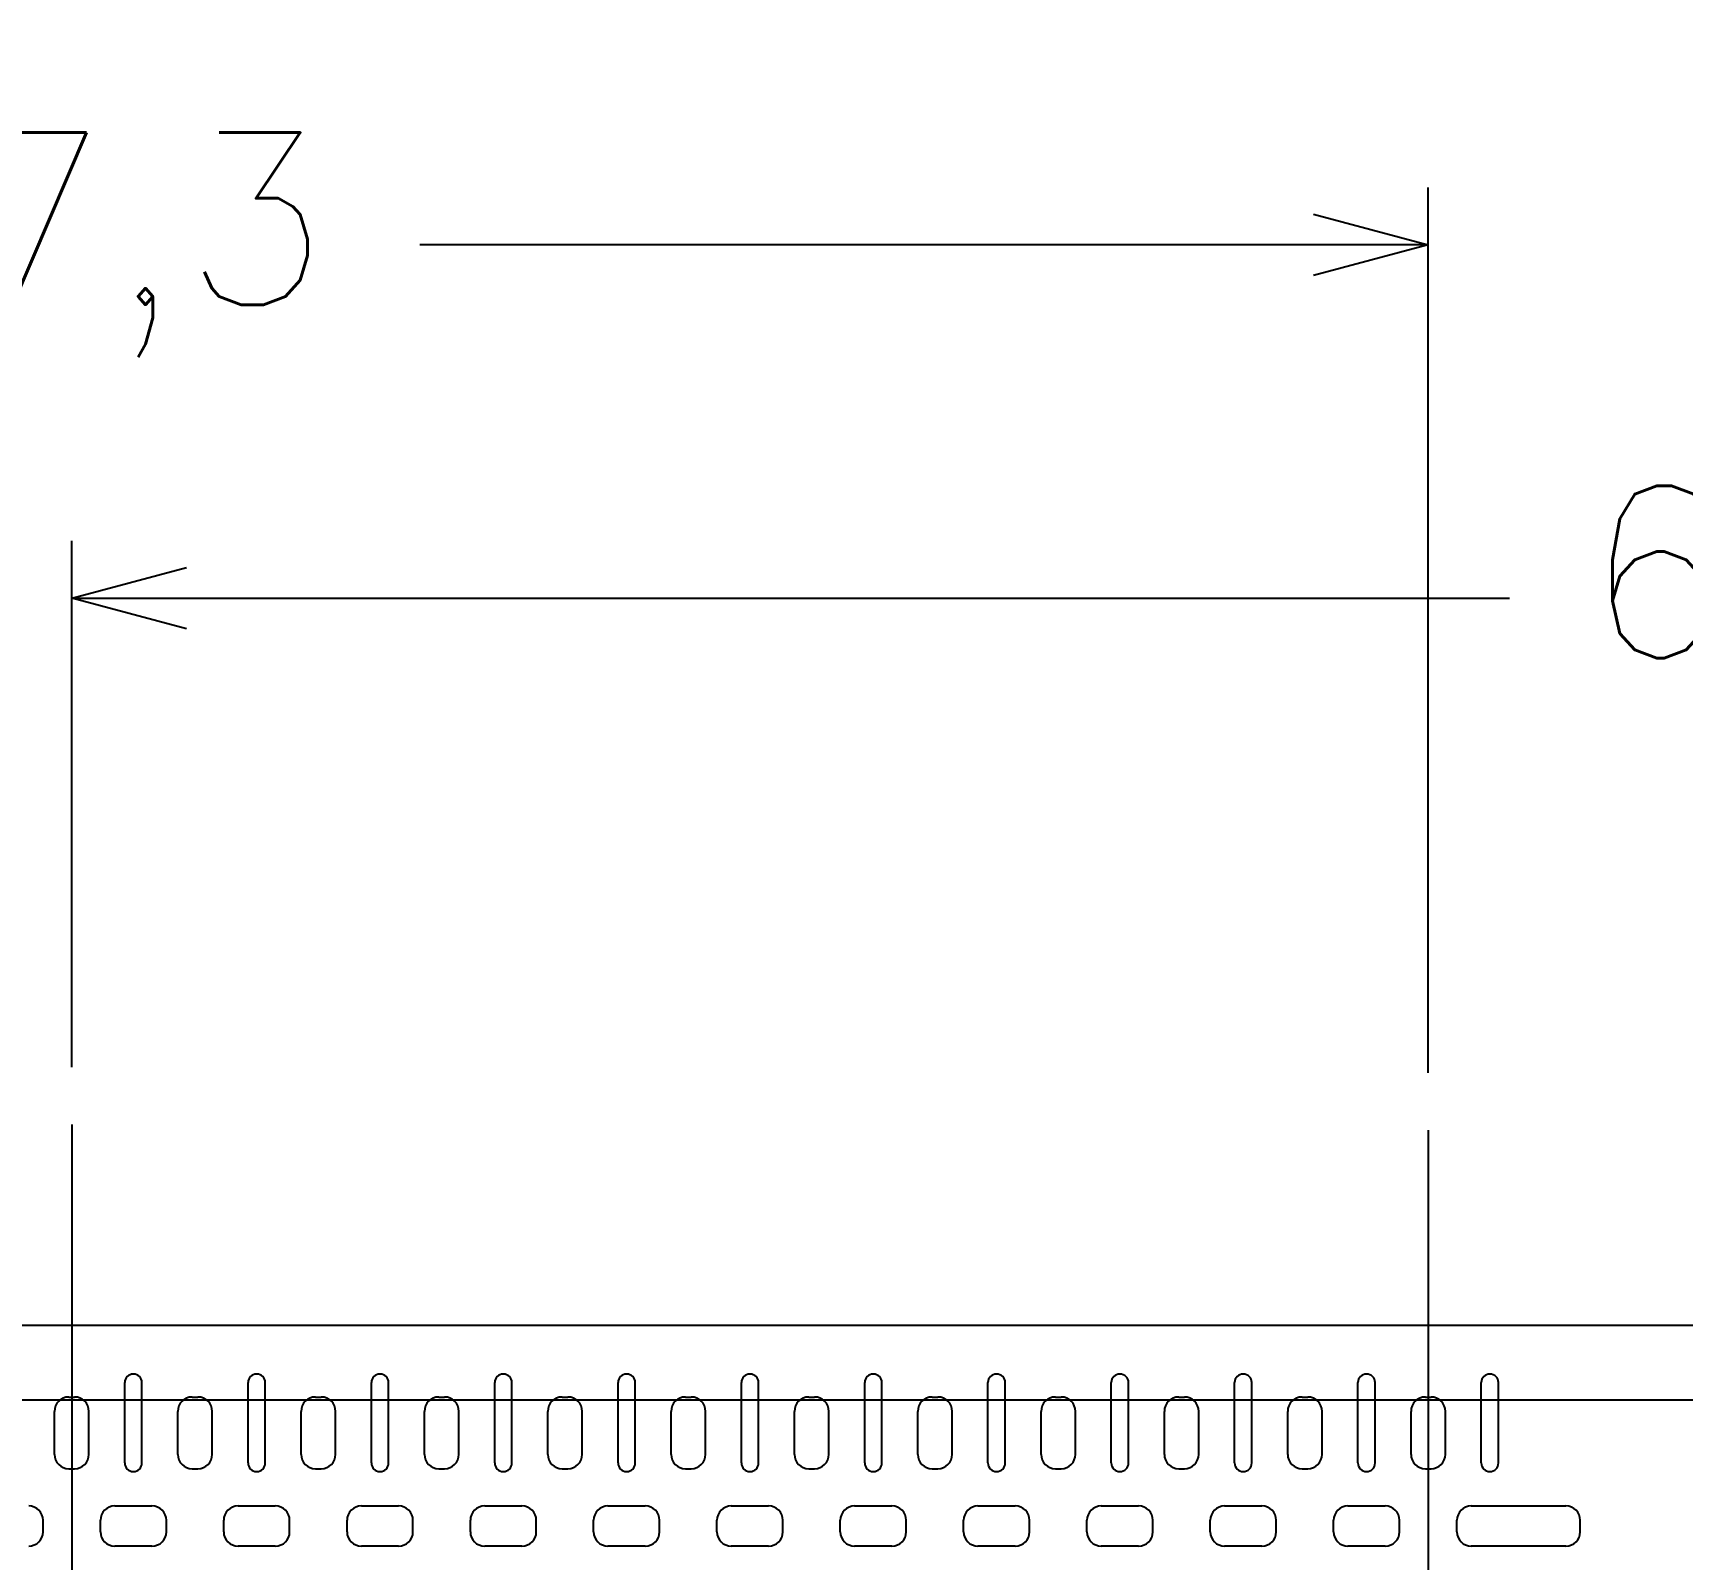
# Model space of a CAD drawing. Header units: millimetres. Extents: x -992 to 1678, y 98 to 1000.
# Drawn here: x -873.17 to -844.42, y 913.04 to 939.65 of the extents above; entities that cross this region are included whole.
import ezdxf

# ---------------------------------------------------------------- set-up
doc = ezdxf.new("R2010")
doc.units = ezdxf.units.MM
doc.header["$PDMODE"] = 3
doc.header["$PDSIZE"] = -1
doc.linetypes.add('CENTER', pattern=[10.16, 6.35, -1.27, 1.27, -1.27])
doc.layers.get('DEFPOINTS').update_dxf_attribs({"color": 10})
for name, color, linetype in [('1', 3, 'Continuous'), ('CEN', 8, 'CENTER'), ('DIM', 7, 'Continuous')]:
    doc.layers.add(name, color=color, linetype=linetype)
doc.styles.add('SIMPLEX', font='simplex')
doc.styles.get("Standard").update_dxf_attribs({"font": 'txt.shx', "bigfont": 'chineset.shx'})
doc.dimstyles.new('ISO-25', dxfattribs={"dimtxt": 2.5, "dimasz": 2.5, "dimexe": 1.25, "dimexo": 0.625, "dimtad": 1, "dimtxsty": 'Standard', "dimcen": 2.5, "dimadec": 0, "dimazin": 0, "dimtfac": 1, "dimtmove": 0, "dimatfit": 3, "dimfxl": 0, "dimarcsym": 0})

# ---------------------------------------------------------------- blocks, each defined once
blk = doc.blocks.new('_OPEN30')
at = {"color": 0, "linetype": 'ByBlock'}
for p, q in [((-1, 0.268), (0, 0)), ((0, 0), (-1, -0.268)), ((0, 0), (-1, 0))]:
    blk.add_line(p, q, dxfattribs=at)
blk = doc.blocks.new('*D2')
at = {"layer": 'DEFPOINTS', "color": 0}
for p in [(-656.549, 952.064), (-903.349, 916.616), (-656.549, 916.616)]:
    blk.add_point(p, dxfattribs=at)
at = {"layer": 'DIM', "color": 0, "lineweight": -2}
for p, q in [((-903.349, 917.616), (-903.349, 953.064)), ((-656.549, 917.616), (-656.549, 953.064)), ((-901.349, 952.064), (-787.449, 952.064)), ((-658.549, 952.064), (-772.449, 952.064))]:
    blk.add_line(p, q, dxfattribs=at)
at = {"layer": 'DIM', "color": 0, "lineweight": -2, "xscale": 2, "yscale": 2, "zscale": 2, "rotation": 180}
blk.add_blockref('_OPEN30', (-903.349, 952.064), dxfattribs=at)
at = {"layer": 'DIM', "color": 0, "lineweight": -2, "xscale": 2, "yscale": 2, "zscale": 2}
blk.add_blockref('_OPEN30', (-656.549, 952.064), dxfattribs=at)
at = {"layer": 'DIM', "color": 0, "insert": (-779.949, 952.064), "char_height": 3, "attachment_point": 5, "style": 'SIMPLEX'}
blk.add_mtext('246,8', dxfattribs=at)
blk = doc.blocks.new('*D3')
at = {"layer": 'DEFPOINTS', "color": 0}
for p in [(-848.849, 935.955), (-896.149, 920.516), (-848.849, 920.516)]:
    blk.add_point(p, dxfattribs=at)
at = {"layer": 'DIM', "color": 0, "lineweight": -2}
for p, q in [((-896.149, 921.516), (-896.149, 936.955)), ((-848.849, 921.516), (-848.849, 936.955)), ((-894.149, 935.955), (-878.57, 935.955)), ((-850.849, 935.955), (-866.427, 935.955))]:
    blk.add_line(p, q, dxfattribs=at)
at = {"layer": 'DIM', "color": 0, "lineweight": -2, "xscale": 2, "yscale": 2, "zscale": 2, "rotation": 180}
blk.add_blockref('_OPEN30', (-896.149, 935.955), dxfattribs=at)
at = {"layer": 'DIM', "color": 0, "lineweight": -2, "xscale": 2, "yscale": 2, "zscale": 2}
blk.add_blockref('_OPEN30', (-848.849, 935.955), dxfattribs=at)
at = {"layer": 'DIM', "color": 0, "insert": (-872.499, 935.955), "char_height": 3, "attachment_point": 5, "style": 'SIMPLEX'}
blk.add_mtext('47,3', dxfattribs=at)
blk = doc.blocks.new('*D5')
at = {"layer": 'DEFPOINTS', "color": 0}
for p in [(-899.724, 942.797), (-841.649, 920.116), (-899.724, 858.416)]:
    blk.add_point(p, dxfattribs=at)
at = {"layer": 'DIM', "color": 0, "lineweight": -2}
for p, q in [((-899.724, 859.416), (-899.724, 943.797)), ((-841.649, 921.116), (-841.649, 943.797)), ((-897.724, 942.797), (-879.615, 942.797)), ((-843.649, 942.797), (-861.758, 942.797))]:
    blk.add_line(p, q, dxfattribs=at)
at = {"layer": 'DIM', "color": 0, "lineweight": -2, "xscale": 2, "yscale": 2, "zscale": 2, "rotation": 180}
blk.add_blockref('_OPEN30', (-899.724, 942.797), dxfattribs=at)
at = {"layer": 'DIM', "color": 0, "lineweight": -2, "xscale": 2, "yscale": 2, "zscale": 2}
blk.add_blockref('_OPEN30', (-841.649, 942.797), dxfattribs=at)
at = {"layer": 'DIM', "color": 0, "insert": (-870.686, 942.797), "char_height": 3, "attachment_point": 5, "style": 'SIMPLEX'}
blk.add_mtext('58,075', dxfattribs=at)
blk = doc.blocks.new('*D36')
at = {"layer": 'DEFPOINTS', "color": 0}
for p in [(-810.799, 929.794), (-872.499, 920.616), (-810.799, 920.616)]:
    blk.add_point(p, dxfattribs=at)
at = {"layer": 'DIM', "color": 0, "lineweight": -2}
for p, q in [((-872.499, 921.616), (-872.499, 930.794)), ((-810.799, 921.616), (-810.799, 930.794)), ((-870.499, 929.794), (-847.434, 929.794)), ((-812.799, 929.794), (-835.863, 929.794))]:
    blk.add_line(p, q, dxfattribs=at)
at = {"layer": 'DIM', "color": 0, "lineweight": -2, "xscale": 2, "yscale": 2, "zscale": 2, "rotation": 180}
blk.add_blockref('_OPEN30', (-872.499, 929.794), dxfattribs=at)
at = {"layer": 'DIM', "color": 0, "lineweight": -2, "xscale": 2, "yscale": 2, "zscale": 2}
blk.add_blockref('_OPEN30', (-810.799, 929.794), dxfattribs=at)
at = {"layer": 'DIM', "color": 0, "insert": (-841.649, 929.794), "char_height": 3, "attachment_point": 5, "style": 'SIMPLEX'}
blk.add_mtext('61,7', dxfattribs=at)

msp = doc.modelspace()

# ---------------------------------------------------------------- linework, layer by layer
at = {"layer": '1'}
for p, q in [((-902.3486804, 917.11640189), (-872.4986804, 917.11640189)), ((-871.5736804, 914.71640189), (-871.5736804, 916.11640189)), ((-871.5736804, 914.71640189), (-871.5736804, 916.11640189)), ((-871.2736804, 914.71640189), (-871.2736804, 916.11640189)), ((-871.2736804, 914.71640189), (-871.2736804, 916.11640189)), ((-869.4236804, 914.71640189), (-869.4236804, 916.11640189)), ((-869.4236804, 914.71640189), (-869.4236804, 916.11640189)), ((-869.1236804, 914.71640189), (-869.1236804, 916.11640189)), ((-869.1236804, 914.71640189), (-869.1236804, 916.11640189)), ((-867.2736804, 914.71640189), (-867.2736804, 916.11640189)), ((-867.2736804, 914.71640189), (-867.2736804, 916.11640189)), ((-866.9736804, 914.71640189), (-866.9736804, 916.11640189)), ((-866.9736804, 914.71640189), (-866.9736804, 916.11640189)), ((-865.1236804, 914.71640189), (-865.1236804, 916.11640189)), ((-865.1236804, 914.71640189), (-865.1236804, 916.11640189)), ((-864.8236804, 914.71640189), (-864.8236804, 916.11640189)), ((-864.8236804, 914.71640189), (-864.8236804, 916.11640189)), ((-862.9736804, 914.71640189), (-862.9736804, 916.11640189)), ((-862.9736804, 914.71640189), (-862.9736804, 916.11640189)), ((-862.6736804, 914.71640189), (-862.6736804, 916.11640189)), ((-862.6736804, 914.71640189), (-862.6736804, 916.11640189)), ((-860.8236804, 914.71640189), (-860.8236804, 916.11640189)), ((-860.8236804, 914.71640189), (-860.8236804, 916.11640189)), ((-860.5236804, 914.71640189), (-860.5236804, 916.11640189)), ((-860.5236804, 914.71640189), (-860.5236804, 916.11640189)), ((-858.6736804, 914.71640189), (-858.6736804, 916.11640189)), ((-858.6736804, 914.71640189), (-858.6736804, 916.11640189)), ((-858.3736804, 914.71640189), (-858.3736804, 916.11640189)), ((-858.3736804, 914.71640189), (-858.3736804, 916.11640189)), ((-856.5236804, 914.71640189), (-856.5236804, 916.11640189)), ((-856.5236804, 914.71640189), (-856.5236804, 916.11640189)), ((-856.2236804, 914.71640189), (-856.2236804, 916.11640189)), ((-856.2236804, 914.71640189), (-856.2236804, 916.11640189)), ((-854.3736804, 914.71640189), (-854.3736804, 916.11640189)), ((-854.3736804, 914.71640189), (-854.3736804, 916.11640189)), ((-854.0736804, 914.71640189), (-854.0736804, 916.11640189)), ((-854.0736804, 914.71640189), (-854.0736804, 916.11640189)), ((-852.2236804, 914.71640189), (-852.2236804, 916.11640189)), ((-852.2236804, 914.71640189), (-852.2236804, 916.11640189)), ((-851.9236804, 914.71640189), (-851.9236804, 916.11640189)), ((-851.9236804, 914.71640189), (-851.9236804, 916.11640189)), ((-850.0736804, 914.71640189), (-850.0736804, 916.11640189)), ((-850.0736804, 914.71640189), (-850.0736804, 916.11640189)), ((-849.7736804, 914.71640189), (-849.7736804, 916.11640189)), ((-849.7736804, 914.71640189), (-849.7736804, 916.11640189)), ((-847.9236804, 914.71640189), (-847.9236804, 916.11640189)), ((-847.9236804, 914.71640189), (-847.9236804, 916.11640189)), ((-847.6236804, 914.71640189), (-847.6236804, 916.11640189)), ((-847.6236804, 914.71640189), (-847.6236804, 916.11640189)), ((-872.5486804, 915.86640189), (-872.4486804, 915.86640189)), ((-870.3986804, 915.86640189), (-870.2986804, 915.86640189)), ((-868.2486804, 915.86640189), (-868.1486804, 915.86640189)), ((-866.0986804, 915.86640189), (-865.9986804, 915.86640189)), ((-863.9486804, 915.86640189), (-863.8486804, 915.86640189)), ((-861.7986804, 915.86640189), (-861.6986804, 915.86640189)), ((-859.6486804, 915.86640189), (-859.5486804, 915.86640189)), ((-857.4986804, 915.86640189), (-857.3986804, 915.86640189)), ((-855.3486804, 915.86640189), (-855.2486804, 915.86640189)), ((-853.1986804, 915.86640189), (-853.0986804, 915.86640189)), ((-851.0486804, 915.86640189), (-850.9486804, 915.86640189)), ((-848.8986804, 915.86640189), (-848.7986804, 915.86640189)), ((-872.7986804, 914.86640189), (-872.7986804, 915.61640189)), ((-872.1986804, 914.86640189), (-872.1986804, 915.61640189)), ((-870.6486804, 914.86640189), (-870.6486804, 915.61640189)), ((-870.0486804, 914.86640189), (-870.0486804, 915.61640189)), ((-868.4986804, 914.86640189), (-868.4986804, 915.61640189)), ((-867.8986804, 914.86640189), (-867.8986804, 915.61640189)), ((-866.3486804, 914.86640189), (-866.3486804, 915.61640189)), ((-865.7486804, 914.86640189), (-865.7486804, 915.61640189)), ((-864.1986804, 914.86640189), (-864.1986804, 915.61640189)), ((-863.5986804, 914.86640189), (-863.5986804, 915.61640189)), ((-862.0486804, 914.86640189), (-862.0486804, 915.61640189)), ((-861.4486804, 914.86640189), (-861.4486804, 915.61640189)), ((-859.8986804, 914.86640189), (-859.8986804, 915.61640189)), ((-859.2986804, 914.86640189), (-859.2986804, 915.61640189)), ((-857.7486804, 914.86640189), (-857.7486804, 915.61640189)), ((-857.1486804, 914.86640189), (-857.1486804, 915.61640189)), ((-855.5986804, 914.86640189), (-855.5986804, 915.61640189)), ((-854.9986804, 914.86640189), (-854.9986804, 915.61640189)), ((-853.4486804, 914.86640189), (-853.4486804, 915.61640189)), ((-852.8486804, 914.86640189), (-852.8486804, 915.61640189)), ((-851.2986804, 914.86640189), (-851.2986804, 915.61640189)), ((-850.6986804, 914.86640189), (-850.6986804, 915.61640189)), ((-849.1486804, 914.86640189), (-849.1486804, 915.61640189)), ((-848.5486804, 914.86640189), (-848.5486804, 915.61640189)), ((-872.5486804, 914.61640189), (-872.4486804, 914.61640189)), ((-870.3986804, 914.61640189), (-870.2986804, 914.61640189)), ((-868.2486804, 914.61640189), (-868.1486804, 914.61640189)), ((-866.0986804, 914.61640189), (-865.9986804, 914.61640189)), ((-863.9486804, 914.61640189), (-863.8486804, 914.61640189)), ((-861.7986804, 914.61640189), (-861.6986804, 914.61640189)), ((-859.6486804, 914.61640189), (-859.5486804, 914.61640189)), ((-857.4986804, 914.61640189), (-857.3986804, 914.61640189)), ((-855.3486804, 914.61640189), (-855.2486804, 914.61640189)), ((-853.1986804, 914.61640189), (-853.0986804, 914.61640189)), ((-851.0486804, 914.61640189), (-850.9486804, 914.61640189)), ((-848.8986804, 914.61640189), (-848.7986804, 914.61640189)), ((-871.7486804, 913.96640189), (-871.0986804, 913.96640189)), ((-869.5986804, 913.96640189), (-868.9486804, 913.96640189)), ((-867.4486804, 913.96640189), (-866.7986804, 913.96640189)), ((-865.2986804, 913.96640189), (-864.6486804, 913.96640189)), ((-863.1486804, 913.96640189), (-862.4986804, 913.96640189)), ((-860.9986804, 913.96640189), (-860.3486804, 913.96640189)), ((-858.8486804, 913.96640189), (-858.1986804, 913.96640189)), ((-856.6986804, 913.96640189), (-856.0486804, 913.96640189)), ((-854.5486804, 913.96640189), (-853.8986804, 913.96640189)), ((-852.3986804, 913.96640189), (-851.7486804, 913.96640189)), ((-850.2486804, 913.96640189), (-849.5986804, 913.96640189)), ((-848.0986804, 913.96640189), (-846.4486804, 913.96640189))]:
    msp.add_line(p, q, dxfattribs=at)
at = {"layer": '1', "linetype": 'ByBlock'}
for p, q in [((-872.4986804, 917.11640189), (-842.6486804, 917.11640189)), ((-872.9986804, 913.51640189), (-872.9986804, 913.71640189)), ((-871.9986804, 913.51640189), (-871.9986804, 913.71640189)), ((-870.8486804, 913.51640189), (-870.8486804, 913.71640189)), ((-869.8486804, 913.51640189), (-869.8486804, 913.71640189)), ((-868.6986804, 913.51640189), (-868.6986804, 913.71640189)), ((-867.6986804, 913.51640189), (-867.6986804, 913.71640189)), ((-866.5486804, 913.51640189), (-866.5486804, 913.71640189)), ((-865.5486804, 913.51640189), (-865.5486804, 913.71640189)), ((-864.3986804, 913.51640189), (-864.3986804, 913.71640189)), ((-863.3986804, 913.51640189), (-863.3986804, 913.71640189)), ((-862.2486804, 913.51640189), (-862.2486804, 913.71640189)), ((-861.2486804, 913.51640189), (-861.2486804, 913.71640189)), ((-860.0986804, 913.51640189), (-860.0986804, 913.71640189)), ((-859.0986804, 913.51640189), (-859.0986804, 913.71640189)), ((-857.9486804, 913.51640189), (-857.9486804, 913.71640189)), ((-856.9486804, 913.51640189), (-856.9486804, 913.71640189)), ((-855.7986804, 913.51640189), (-855.7986804, 913.71640189)), ((-854.7986804, 913.51640189), (-854.7986804, 913.71640189)), ((-853.6486804, 913.51640189), (-853.6486804, 913.71640189)), ((-852.6486804, 913.51640189), (-852.6486804, 913.71640189)), ((-851.4986804, 913.51640189), (-851.4986804, 913.71640189)), ((-850.4986804, 913.51640189), (-850.4986804, 913.71640189)), ((-849.3486804, 913.51640189), (-849.3486804, 913.71640189)), ((-848.3486804, 913.51640189), (-848.3486804, 913.71640189)), ((-846.1986804, 913.51640189), (-846.1986804, 913.71640189)), ((-871.0986804, 913.26640189), (-871.7486804, 913.26640189)), ((-868.9486804, 913.26640189), (-869.5986804, 913.26640189)), ((-866.7986804, 913.26640189), (-867.4486804, 913.26640189)), ((-864.6486804, 913.26640189), (-865.2986804, 913.26640189)), ((-862.4986804, 913.26640189), (-863.1486804, 913.26640189)), ((-860.3486804, 913.26640189), (-860.9986804, 913.26640189)), ((-858.1986804, 913.26640189), (-858.8486804, 913.26640189)), ((-856.0486804, 913.26640189), (-856.6986804, 913.26640189)), ((-853.8986804, 913.26640189), (-854.5486804, 913.26640189)), ((-851.7486804, 913.26640189), (-852.3986804, 913.26640189)), ((-849.5986804, 913.26640189), (-850.2486804, 913.26640189)), ((-846.4486804, 913.26640189), (-848.0986804, 913.26640189))]:
    msp.add_line(p, q, dxfattribs=at)
at = {"layer": '1'}
for centre, radius, start, end in [((-871.4236804, 916.11640189), 0.15, 0, 180), ((-871.4236804, 916.11640189), 0.15, 0, 180), ((-869.2736804, 916.11640189), 0.15, 0, 180), ((-869.2736804, 916.11640189), 0.15, 0, 180), ((-867.1236804, 916.11640189), 0.15, 0, 180), ((-867.1236804, 916.11640189), 0.15, 0, 180), ((-864.9736804, 916.11640189), 0.15, 0, 180), ((-864.9736804, 916.11640189), 0.15, 0, 180), ((-862.8236804, 916.11640189), 0.15, 0, 180), ((-862.8236804, 916.11640189), 0.15, 0, 180), ((-860.6736804, 916.11640189), 0.15, 0, 180), ((-860.6736804, 916.11640189), 0.15, 0, 180), ((-858.5236804, 916.11640189), 0.15, 0, 180), ((-858.5236804, 916.11640189), 0.15, 0, 180), ((-856.3736804, 916.11640189), 0.15, 0, 180), ((-856.3736804, 916.11640189), 0.15, 0, 180), ((-854.2236804, 916.11640189), 0.15, 0, 180), ((-854.2236804, 916.11640189), 0.15, 0, 180), ((-852.0736804, 916.11640189), 0.15, 0, 180), ((-852.0736804, 916.11640189), 0.15, 0, 180), ((-849.9236804, 916.11640189), 0.15, 0, 180), ((-849.9236804, 916.11640189), 0.15, 0, 180), ((-847.7736804, 916.11640189), 0.15, 0, 180), ((-847.7736804, 916.11640189), 0.15, 0, 180), ((-872.5486804, 915.61640189), 0.25, 90, 180), ((-872.4486804, 915.61640189), 0.25, 0, 90), ((-870.3986804, 915.61640189), 0.25, 90, 180), ((-870.2986804, 915.61640189), 0.25, 0, 90), ((-868.2486804, 915.61640189), 0.25, 90, 180), ((-868.1486804, 915.61640189), 0.25, 0, 90), ((-866.0986804, 915.61640189), 0.25, 90, 180), ((-865.9986804, 915.61640189), 0.25, 0, 90), ((-863.9486804, 915.61640189), 0.25, 90, 180), ((-863.8486804, 915.61640189), 0.25, 0, 90), ((-861.7986804, 915.61640189), 0.25, 90, 180), ((-861.6986804, 915.61640189), 0.25, 0, 90), ((-859.6486804, 915.61640189), 0.25, 90, 180), ((-859.5486804, 915.61640189), 0.25, 0, 90), ((-857.4986804, 915.61640189), 0.25, 90, 180), ((-857.3986804, 915.61640189), 0.25, 0, 90), ((-855.3486804, 915.61640189), 0.25, 90, 180), ((-855.2486804, 915.61640189), 0.25, 0, 90), ((-853.1986804, 915.61640189), 0.25, 90, 180), ((-853.0986804, 915.61640189), 0.25, 0, 90), ((-851.0486804, 915.61640189), 0.25, 90, 180), ((-850.9486804, 915.61640189), 0.25, 0, 90), ((-848.8986804, 915.61640189), 0.25, 90, 180), ((-848.7986804, 915.61640189), 0.25, 0, 90), ((-872.5486804, 914.86640189), 0.25, 180, 270), ((-872.4486804, 914.86640189), 0.25, 270, 0), ((-870.3986804, 914.86640189), 0.25, 180, 270), ((-870.2986804, 914.86640189), 0.25, 270, 0), ((-868.2486804, 914.86640189), 0.25, 180, 270), ((-868.1486804, 914.86640189), 0.25, 270, 0), ((-866.0986804, 914.86640189), 0.25, 180, 270), ((-865.9986804, 914.86640189), 0.25, 270, 0), ((-863.9486804, 914.86640189), 0.25, 180, 270), ((-863.8486804, 914.86640189), 0.25, 270, 0), ((-861.7986804, 914.86640189), 0.25, 180, 270), ((-861.6986804, 914.86640189), 0.25, 270, 0), ((-859.6486804, 914.86640189), 0.25, 180, 270), ((-859.5486804, 914.86640189), 0.25, 270, 0), ((-857.4986804, 914.86640189), 0.25, 180, 270), ((-857.3986804, 914.86640189), 0.25, 270, 0), ((-855.3486804, 914.86640189), 0.25, 180, 270), ((-855.2486804, 914.86640189), 0.25, 270, 0), ((-853.1986804, 914.86640189), 0.25, 180, 270), ((-853.0986804, 914.86640189), 0.25, 270, 0), ((-851.0486804, 914.86640189), 0.25, 180, 270), ((-850.9486804, 914.86640189), 0.25, 270, 0), ((-848.8986804, 914.86640189), 0.25, 180, 270), ((-848.7986804, 914.86640189), 0.25, 270, 0), ((-871.4236804, 914.71640189), 0.15, 180, 0), ((-871.4236804, 914.71640189), 0.15, 180, 0), ((-869.2736804, 914.71640189), 0.15, 180, 0), ((-869.2736804, 914.71640189), 0.15, 180, 0), ((-867.1236804, 914.71640189), 0.15, 180, 0), ((-867.1236804, 914.71640189), 0.15, 180, 0), ((-864.9736804, 914.71640189), 0.15, 180, 0), ((-864.9736804, 914.71640189), 0.15, 180, 0), ((-862.8236804, 914.71640189), 0.15, 180, 0), ((-862.8236804, 914.71640189), 0.15, 180, 0), ((-860.6736804, 914.71640189), 0.15, 180, 0), ((-860.6736804, 914.71640189), 0.15, 180, 0), ((-858.5236804, 914.71640189), 0.15, 180, 0), ((-858.5236804, 914.71640189), 0.15, 180, 0), ((-856.3736804, 914.71640189), 0.15, 180, 0), ((-856.3736804, 914.71640189), 0.15, 180, 0), ((-854.2236804, 914.71640189), 0.15, 180, 0), ((-854.2236804, 914.71640189), 0.15, 180, 0), ((-852.0736804, 914.71640189), 0.15, 180, 0), ((-852.0736804, 914.71640189), 0.15, 180, 0), ((-849.9236804, 914.71640189), 0.15, 180, 0), ((-849.9236804, 914.71640189), 0.15, 180, 0), ((-847.7736804, 914.71640189), 0.15, 180, 0), ((-847.7736804, 914.71640189), 0.15, 180, 0)]:
    msp.add_arc(centre, radius, start, end, dxfattribs=at)
at = {"layer": '1', "linetype": 'ByBlock'}
for centre, start, end in [((-873.2486804, 913.71640189), 0, 90), ((-871.7486804, 913.71640189), 90, 180), ((-871.0986804, 913.71640189), 0, 90), ((-869.5986804, 913.71640189), 90, 180), ((-868.9486804, 913.71640189), 0, 90), ((-867.4486804, 913.71640189), 90, 180), ((-866.7986804, 913.71640189), 0, 90), ((-865.2986804, 913.71640189), 90, 180), ((-864.6486804, 913.71640189), 0, 90), ((-863.1486804, 913.71640189), 90, 180), ((-862.4986804, 913.71640189), 0, 90), ((-860.9986804, 913.71640189), 90, 180), ((-860.3486804, 913.71640189), 0, 90), ((-858.8486804, 913.71640189), 90, 180), ((-858.1986804, 913.71640189), 0, 90), ((-856.6986804, 913.71640189), 90, 180), ((-856.0486804, 913.71640189), 0, 90), ((-854.5486804, 913.71640189), 90, 180), ((-853.8986804, 913.71640189), 0, 90), ((-852.3986804, 913.71640189), 90, 180), ((-851.7486804, 913.71640189), 0, 90), ((-850.2486804, 913.71640189), 90, 180), ((-849.5986804, 913.71640189), 0, 90), ((-848.0986804, 913.71640189), 90, 180), ((-846.4486804, 913.71640189), 0, 90), ((-873.2486804, 913.51640189), 270, 0), ((-871.7486804, 913.51640189), 180, 270), ((-871.0986804, 913.51640189), 270, 0), ((-869.5986804, 913.51640189), 180, 270), ((-868.9486804, 913.51640189), 270, 0), ((-867.4486804, 913.51640189), 180, 270), ((-866.7986804, 913.51640189), 270, 0), ((-865.2986804, 913.51640189), 180, 270), ((-864.6486804, 913.51640189), 270, 0), ((-863.1486804, 913.51640189), 180, 270), ((-862.4986804, 913.51640189), 270, 0), ((-860.9986804, 913.51640189), 180, 270), ((-860.3486804, 913.51640189), 270, 0), ((-858.8486804, 913.51640189), 180, 270), ((-858.1986804, 913.51640189), 270, 0), ((-856.6986804, 913.51640189), 180, 270), ((-856.0486804, 913.51640189), 270, 0), ((-854.5486804, 913.51640189), 180, 270), ((-853.8986804, 913.51640189), 270, 0), ((-852.3986804, 913.51640189), 180, 270), ((-851.7486804, 913.51640189), 270, 0), ((-850.2486804, 913.51640189), 180, 270), ((-849.5986804, 913.51640189), 270, 0), ((-848.0986804, 913.51640189), 180, 270), ((-846.4486804, 913.51640189), 270, 0)]:
    msp.add_arc(centre, 0.25, start, end, dxfattribs=at)
at = {"layer": 'CEN', "linetype": 'ByBlock'}
for p, q in [((-872.4986804, 920.61640189), (-872.4986804, 853.61640189)), ((-848.8486804, 920.51640189), (-848.8486804, 853.71640189)), ((-901.6236804, 915.81640189), (-659.2736804, 915.81640189))]:
    msp.add_line(p, q, dxfattribs=at)

# ---------------------------------------------------------------- dimensions: what is measured, and where the dimension line sits
at = {"layer": 'DIM'}
for base, p1, p2, picture, middle in [((-656.5486803994, 952.0636081337), (-903.3486803994, 916.6164018862), (-656.5486803994, 916.6164018862), '*D2', (-779.9486803994, 952.0636081337)), ((-899.7236803994, 942.7969729261), (-841.6486803994, 920.1164018862), (-899.7236803994, 858.4164018862), '*D5', (-870.6861803994, 942.7969729261)), ((-848.8486803994, 935.9550604943), (-896.1486803994, 920.5164018862), (-848.8486803994, 920.5164018862), '*D3', (-872.4986803994, 935.9550604943)), ((-810.7986803994, 929.7942278437), (-872.4986803994, 920.6164018862), (-810.7986803994, 920.6164018862), '*D36', (-841.6486803994, 929.7942278437))]:
    dim = msp.add_linear_dim(base=base, p1=p1, p2=p2, dimstyle='ISO-25', override={"dimtxt": 3, "dimasz": 2, "dimexe": 1, "dimexo": 1, "dimgap": 1.5, "dimtad": 0, "dimdec": 8, "dimtxsty": 'SIMPLEX', "dimblk1": 'OPEN30', "dimblk2": 'OPEN30', "dimsah": 1, "dimtp": 0.05, "dimtm": 0.05, "dimtfac": 0.5, "dimtdec": 8}, dxfattribs=at)
    dim.commit()
    dim.dimension.update_dxf_attribs({"geometry": picture, "text_midpoint": middle})

doc.saveas('drawing.dxf')
